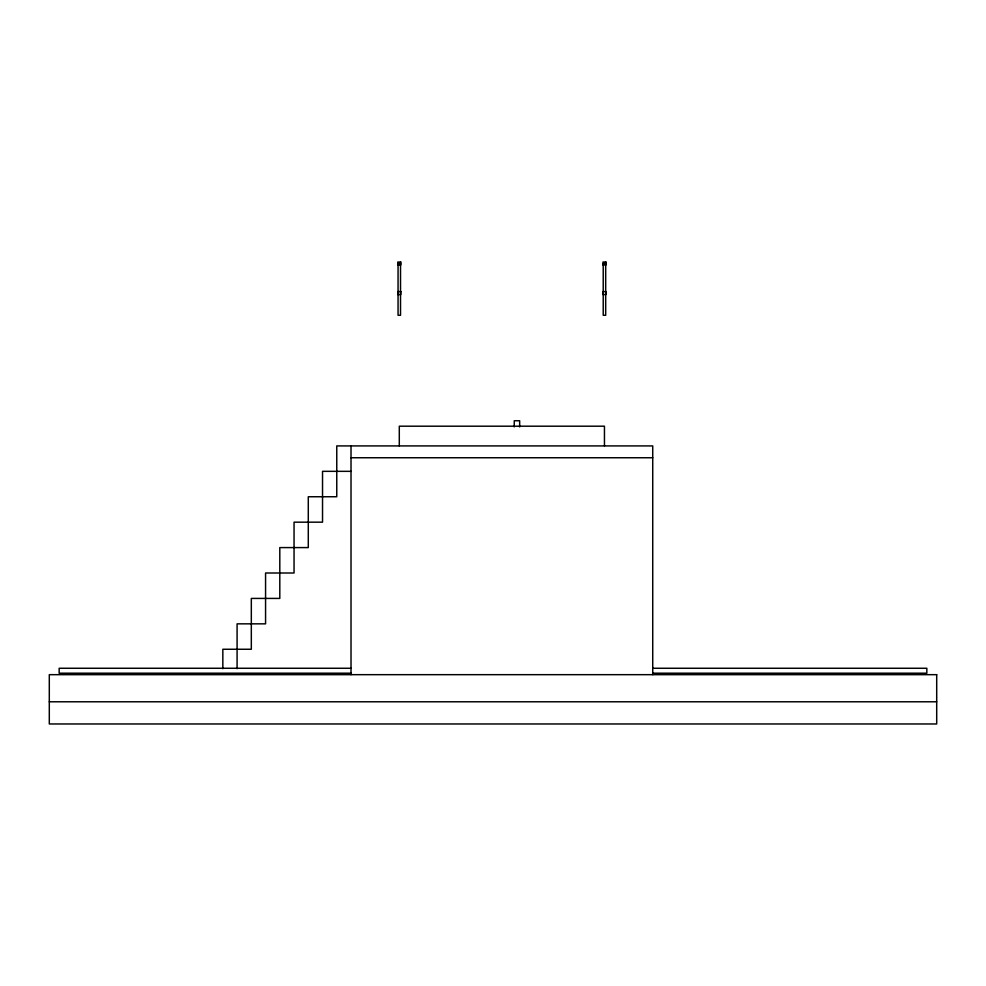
<?xml version="1.0" encoding="UTF-8"?>
<svg xmlns="http://www.w3.org/2000/svg" width="986" height="986" viewBox="0 0 986 986"><rect width="100%" height="100%" fill="white"/><g stroke="black" fill="none" stroke-linecap="round" stroke-linejoin="round"><path stroke-width="1.48" d="M351.016 457.75L652.732 457.75M351.016 471.333L322.533 471.333L322.533 522.173L294.05 522.173L294.05 573.002L265.567 573.002L265.567 623.842L237.084 623.842L237.084 668.693M351.016 668.262L59.16 668.262L59.16 673.192L351.016 673.192M652.732 668.262L926.84 668.262L926.84 673.192L652.732 673.192M49.3 701.785L936.7 701.785M652.732 674.67L652.732 445.918L336.768 445.918L336.768 496.747L308.285 496.747L308.285 547.587L279.802 547.587L279.802 598.416L251.319 598.416L251.319 649.256L222.836 649.256L222.836 668.693M604.455 445.918L604.455 426.198L399.293 426.198L399.293 445.918M519.671 426.901L519.671 420.751L514.248 420.751L514.248 426.901M351.016 445.918L351.016 674.67M400.772 262.029L397.814 262.029L397.814 264.988L400.772 264.988L400.772 262.029M605.934 262.029L602.976 262.029L602.976 264.988L605.934 264.988L605.934 262.029M400.526 263.509L398.061 263.509L398.061 315.274L400.526 315.274L400.526 263.509M605.687 263.509L603.222 263.509L603.222 315.274L605.687 315.274L605.687 263.509M400.772 291.609L397.814 291.609L397.814 294.567L400.772 294.567L400.772 291.609M605.934 291.609L602.976 291.609L602.976 294.567L605.934 294.567L605.934 291.609M936.7 674.67L49.3 674.67L49.3 723.97L936.7 723.97L936.7 674.67"/></g></svg>
